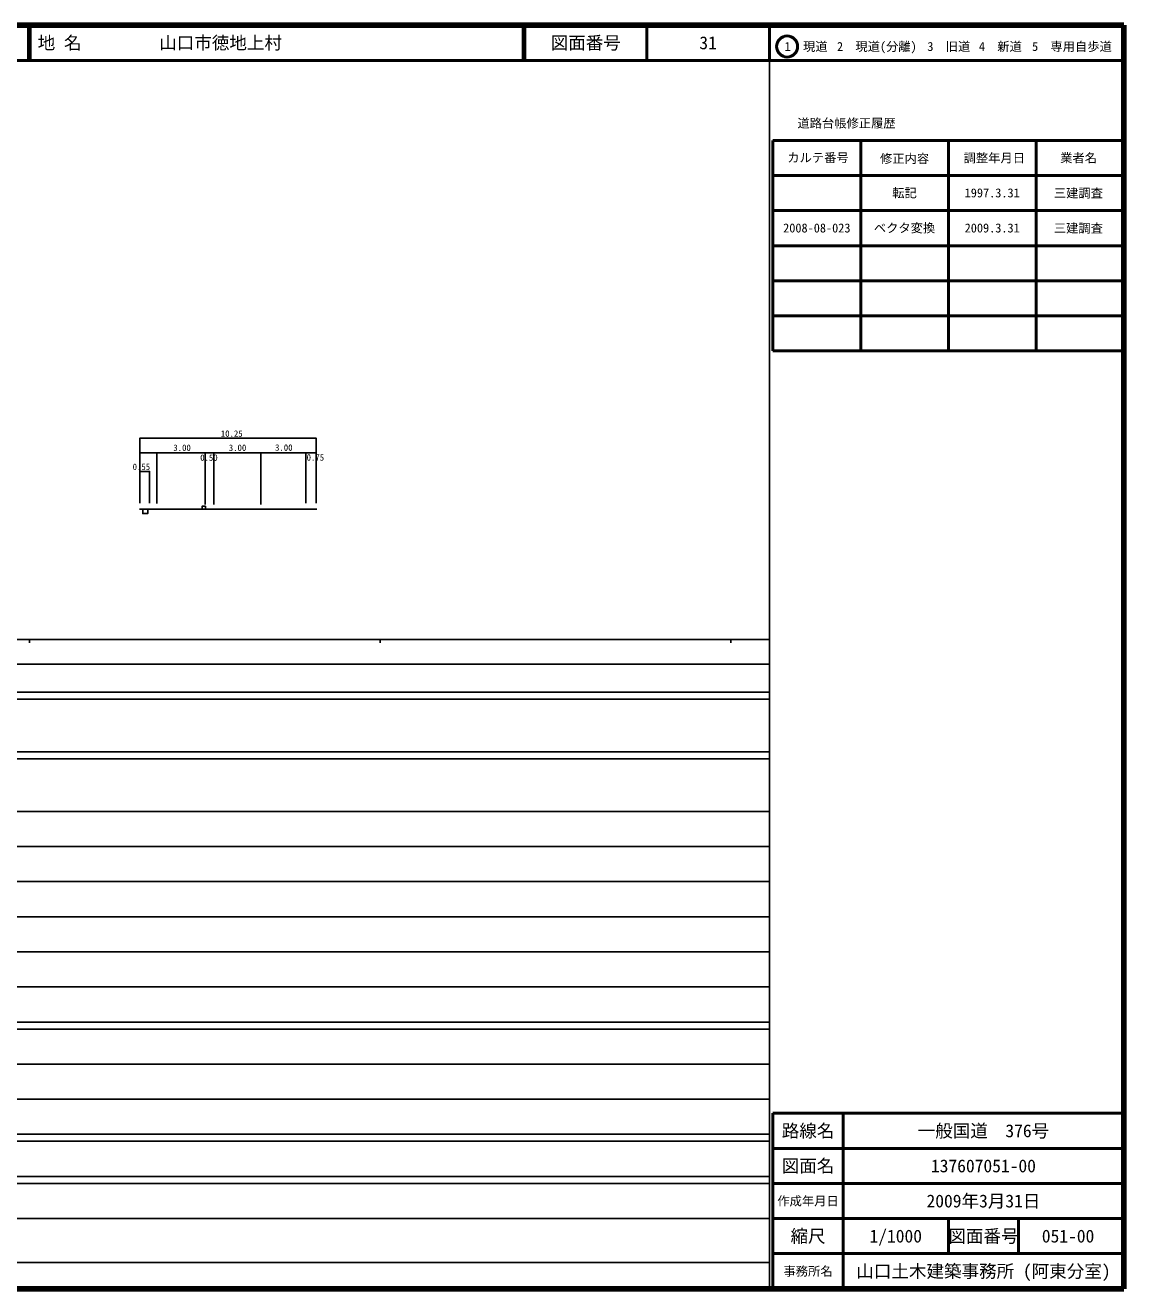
# Model space of a CAD drawing. Units: millimetres, scale not verified. Extents: x 40000 to 680000, y 20000 to 380000.
# Drawn here: x 366832 to 680000, y 20000 to 380000 of the extents above; entities that cross this region are included whole.
import ezdxf
from ezdxf.enums import TextEntityAlignment as Align

# ---------------------------------------------------------------- set-up
doc = ezdxf.new("R2010")
doc.units = ezdxf.units.MM
doc.header["$LTSCALE"] = 1000
for name, color, linetype, lineweight in [('M-BGD', 7, 'Continuous', 25), ('M-TTL', 2, 'Continuous', 140), ('M-TTL-BAND', 7, 'Continuous', 25), ('M-TTL-FRAM', 2, 'Continuous', 50), ('M-TTL-LINE', 7, 'Continuous', 50)]:
    doc.layers.add(name, color=color, linetype=linetype, lineweight=lineweight)
doc.layers.add('M-TTL-TXT', color=7, linetype='Continuous')
doc.styles.add('ＭＳ ゴシック', font='')
doc.styles.get('ＭＳ ゴシック').set_extended_font_data('MS Gothic')

msp = doc.modelspace()

# ---------------------------------------------------------------- linework, layer by layer
at = {"layer": 'M-BGD'}
for p, q in [((399473, 258187), (449742, 258187)), ((404325, 258151), (404324, 243773)), ((418156, 258187), (418156, 243472)), ((420576, 258187), (420576, 243495)), ((434031, 258187), (434031, 243495)), ((446796, 258187), (446796, 243807)), ((449971, 242102), (399357, 242076))]:
    msp.add_line(p, q, dxfattribs=at)
for points in [[(399473, 243831), (399473, 262342), (449782, 262342), (449793, 243807)], [(399472, 252865), (402270, 252865), (402238, 243788)], [(400330, 242049), (400330, 240851), (401770, 240851), (401770, 242050)], [(418178, 242116), (418178, 242930), (417253, 242930), (417253, 242115)]]:
    msp.add_lwpolyline(points, dxfattribs=at)
at = {"layer": 'M-TTL'}
for p, q in [((680000, 380000), (40000, 380000)), ((680000, 20000), (680000, 380000)), ((40000, 20000), (680000, 20000))]:
    msp.add_line(p, q, dxfattribs=at)
at = {"layer": 'M-TTL-BAND'}
for p, q in [((579000, 20000), (579000, 370000)), ((40000, 205000), (579000, 205000)), ((368000, 205000), (368000, 204000)), ((468000, 205000), (468000, 204000)), ((568000, 205000), (568000, 204000)), ((68000, 198000), (579000, 198000)), ((40000, 190000), (579000, 190000)), ((40000, 188000), (579000, 188000)), ((40000, 173000), (579000, 173000)), ((40000, 171000), (579000, 171000)), ((40000, 156000), (579000, 156000)), ((46000, 146000), (579000, 146000)), ((52000, 136000), (579000, 136000)), ((46000, 126000), (579000, 126000)), ((52000, 116000), (579000, 116000)), ((46000, 106000), (579000, 106000)), ((40000, 96000), (579000, 96000)), ((40000, 94000), (579000, 94000)), ((49000, 84000), (579000, 84000)), ((40000, 74000), (579000, 74000)), ((40000, 64000), (579000, 64000)), ((40000, 62000), (579000, 62000)), ((40000, 52000), (579000, 52000)), ((40000, 50000), (579000, 50000)), ((40000, 40000), (579000, 40000)), ((68000, 27500), (579000, 27500))]:
    msp.add_line(p, q, dxfattribs=at)
at = {"layer": 'M-TTL-FRAM'}
for p, q in [((580000, 347197), (580000, 287197)), ((580000, 347197), (680000, 347197)), ((580000, 287197), (680000, 287197)), ((680000, 70000), (580000, 70000)), ((580000, 70000), (580000, 20000))]:
    msp.add_line(p, q, dxfattribs=at)
at = {"layer": 'M-TTL-LINE'}
for p, q in [((367750, 380000), (367750, 370000)), ((368250, 380000), (368250, 370000)), ((508747, 380000), (508747, 370000)), ((509247, 380000), (509247, 370000)), ((543997, 380000), (543997, 370000)), ((579000, 380000), (579000, 370000)), ((40000, 370000), (680000, 370000)), ((605000, 347197), (605000, 287197)), ((630000, 347197), (630000, 287197)), ((655000, 347197), (655000, 287197)), ((580000, 337197), (680000, 337197)), ((580000, 327197), (680000, 327197)), ((580000, 317197), (680000, 317197)), ((580000, 307197), (680000, 307197)), ((580000, 297197), (680000, 297197)), ((600000, 70000), (600000, 20000)), ((680000, 60000), (580000, 60000)), ((680000, 50000), (580000, 50000)), ((680000, 40000), (580000, 40000)), ((630000, 40000), (630000, 30000)), ((650000, 40000), (650000, 30000)), ((680000, 30000), (580000, 30000))]:
    msp.add_line(p, q, dxfattribs=at)
msp.add_circle((584031, 373958), 3000, dxfattribs=at)

# ---------------------------------------------------------------- texts
at = {"layer": 'M-BGD', "style": 'ＭＳ ゴシック'}
for s, p in [('10.25', (422584, 262194)), ('3.00', (409045, 258155)), ('3.00', (424864, 258155)), ('3.00', (438042, 258205)), ('0.50', (416707, 255344)), ('0.75', (447051, 255394)), ('0.55', (397446, 252718))]:
    msp.add_text(s, height=1833, dxfattribs=at).set_placement(p, align=Align.BOTTOM_LEFT)
at = {"layer": 'M-TTL-TXT', "style": 'ＭＳ ゴシック'}
for s, p in [('地 名', (370380, 375000)), ('山口市徳地上村', (405024, 375000))]:
    msp.add_text(s, height=3666, dxfattribs=at).set_placement(p, align=Align.MIDDLE_LEFT)
for s, height, p in [('図面番号', 3666, (526622, 375000)), ('31', 3666, (561497, 375000)), ('1\u3000現道', 2566, (589448, 373958)), ('2\u3000現道(分離)', 2566, (609619, 373958)), ('3\u3000旧道', 2566, (630121, 373958)), ('4\u3000新道', 2566, (644824, 373958)), ('5\u3000専用自歩道', 2566, (665228, 373958)), ('道路台帳修正履歴', 2566, (600968, 352113)), ('カルテ番号', 2566, (592839, 342277)), ('修正内容', 2566, (617509, 342023)), ('調整年月日', 2566, (643089, 342197)), ('業者名', 2566, (667134, 342197)), ('転記', 2566, (617500, 332245)), ('1997.3.31', 2566, (642500, 332245)), ('三建調査', 2566, (667077, 332189)), ('2008-08-023', 2566, (592500, 322245)), ('ベクタ変換', 2566, (617500, 322245)), ('2009.3.31', 2566, (642500, 322245)), ('三建調査', 2566, (667077, 322189)), ('路線名', 3666, (590000, 65000)), ('路線名', 3666, (590000, 65000)), ('一般国道\u3000376号', 3666, (640000, 65000)), ('図面名', 3666, (590000, 55000)), ('図面名', 3666, (590000, 55000)), ('137607051-00', 3666, (640000, 55000)), ('2009年3月31日', 3666, (640000, 45000)), ('作成年月日', 2566, (590000, 45000)), ('作成年月日', 2566, (590000, 45000)), ('縮尺', 3666, (590000, 35000)), ('縮尺', 3666, (590000, 35000)), ('1/1000', 3666, (615000, 35000)), ('図面番号', 3666, (640000, 35000)), ('図面番号', 3666, (640000, 35000)), ('051-00', 3666, (664125, 35000)), ('事務所名', 2566, (590000, 25000)), ('事務所名', 2566, (590000, 25000)), ('山口土木建築事務所 (阿東分室)', 3666, (640000, 25000))]:
    msp.add_text(s, height=height, dxfattribs=at).set_placement(p, align=Align.MIDDLE_CENTER)

doc.saveas('drawing.dxf')
